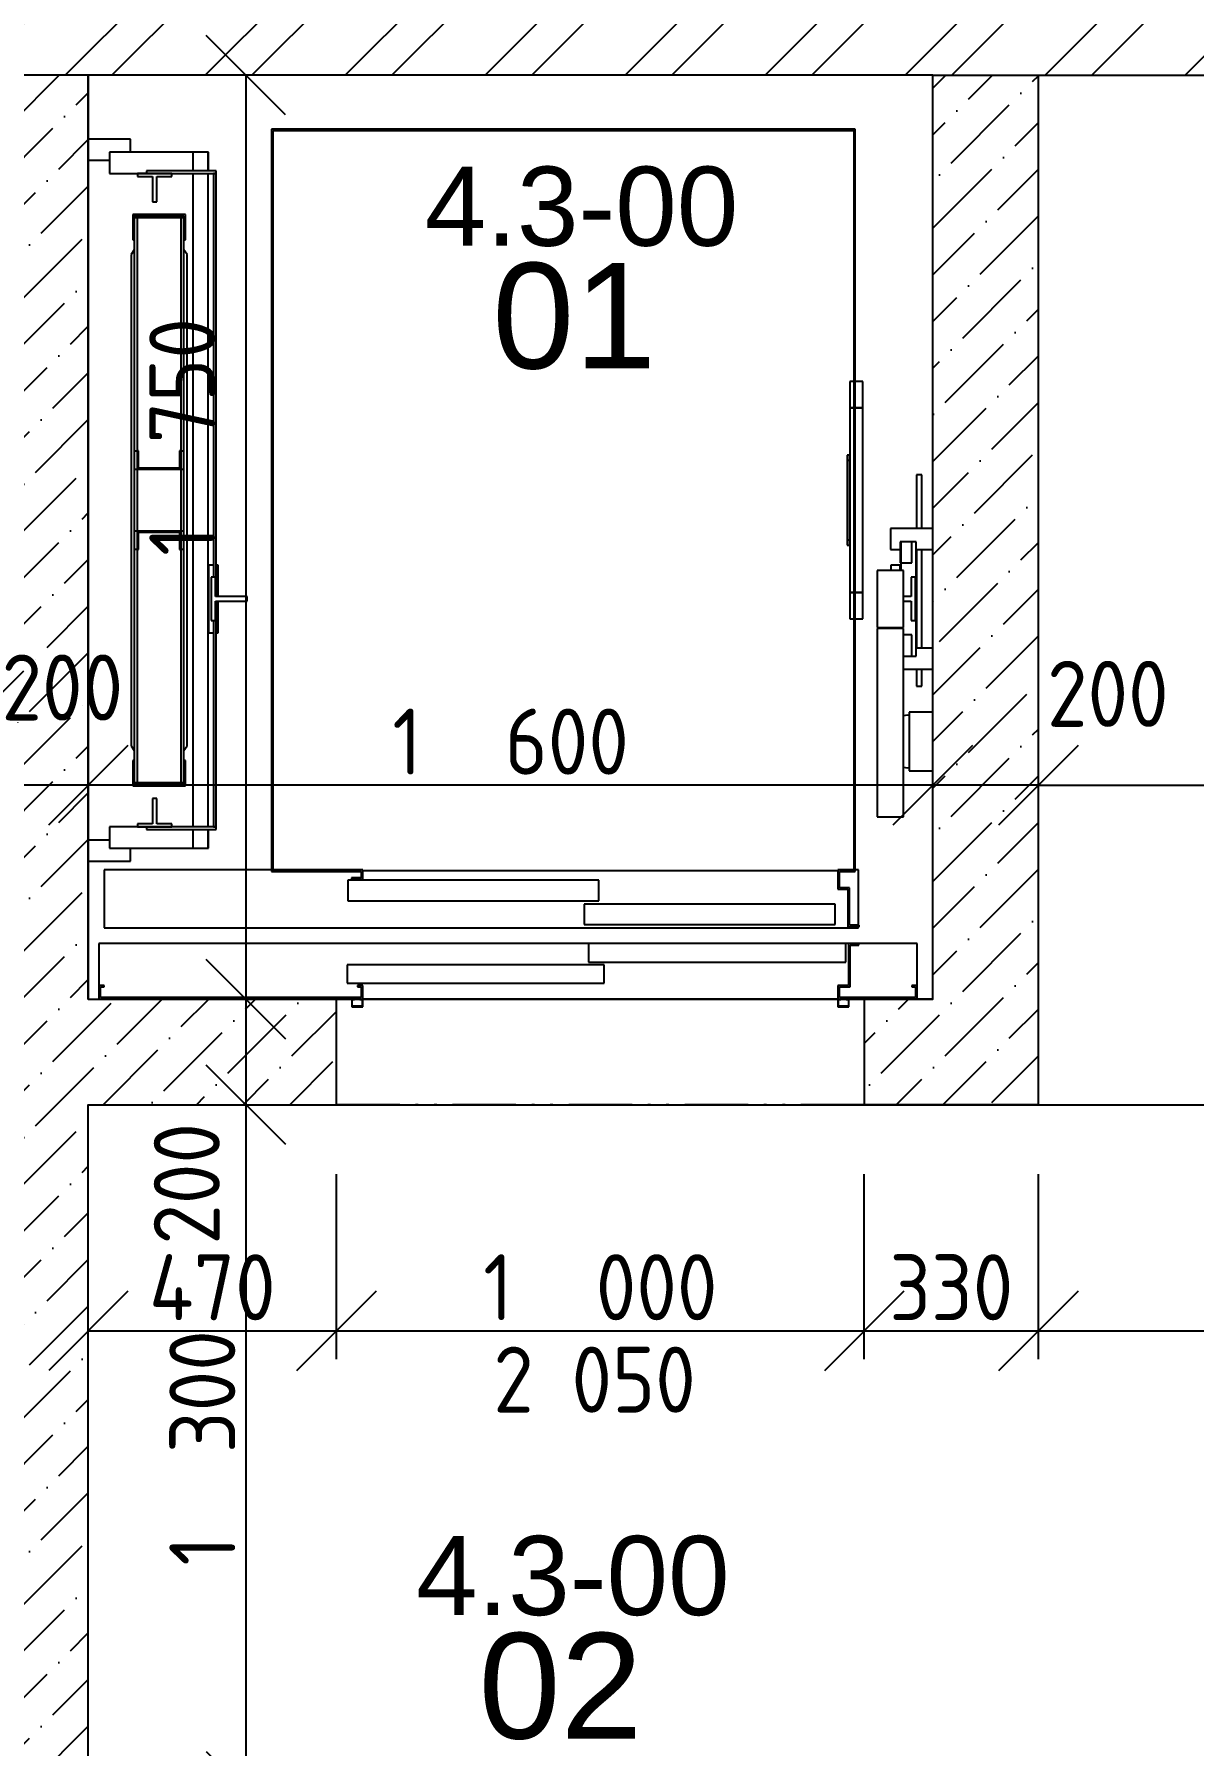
# Model space of a CAD drawing. Extents: x 4511820 to 5180432, y -1526536 to -944957.
# Drawn here: x 5105290 to 5107487, y -1026712 to -1023471 of the extents above; entities that cross this region are included whole.
import ezdxf

# ---------------------------------------------------------------- set-up
doc = ezdxf.new("R2010")
doc.units = 0
doc.header["$MEASUREMENT"] = 0
doc.linetypes.add('ACAD_ISO12W100', pattern=[22, 12, -3, 0.5, -3, 0.5, -3])
doc.layers.get('0').update_dxf_attribs({"linetype": 'CONTINUOUS'})
doc.layers.get('Defpoints').update_dxf_attribs({"color": 61, "linetype": 'CONTINUOUS'})
for name, color, linetype in [('KÓTY', 4, 'CONTINUOUS'), ('MÚRY', 1, 'CONTINUOUS'), ('Plochy', 41, 'CONTINUOUS'), ('POPIS', 7, 'CONTINUOUS'), ('POZEMOK', 7, 'CONTINUOUS'), ('TENKÁ', 7, 'CONTINUOUS'), ('ŠRAFY', 82, 'CONTINUOUS')]:
    doc.layers.add(name, color=color, linetype=linetype)
doc.styles.add('ARIAL', font='arial.ttf')
doc.styles.add('STYLE1', font='isocp.shx')
doc.dimstyles.new('STANDARD-50', dxfattribs={"dimtxt": 125, "dimasz": 150, "dimexe": 10, "dimexo": 200, "dimgap": 20, "dimtad": 1, "dimdsep": 46, "dimlunit": 6, "dimtxsty": 'STYLE1', "dimblk1": 'OBLIQUE', "dimblk2": 'OBLIQUE', "dimsah": 1, "dimcen": 2.5, "dimse1": 1, "dimse2": 1, "dimadec": 0, "dimazin": 0, "dimtfac": 1, "dimtmove": 1, "dimatfit": 3, "dimldrblk": 'OBLIQUE', "dimfxl": 1, "dimtolj": 1, "dimtzin": 0, "dimarcsym": 0})
pattern_1 = [(45, (604181.81, 434261.69), (33.1456304, 121.533978), [156.25, -31.25, 0, -31.25])]

# ---------------------------------------------------------------- blocks, each defined once
blk = doc.blocks.new('_OBLIQUE')
at = {"color": 0, "linetype": 'ByBlock'}
blk.add_line((-0.5, -0.5), (0.5, 0.5), dxfattribs=at)
blk = doc.blocks.new('*D19681')
at = {"layer": 'Defpoints', "color": 0}
for p in [(5106992.5, -1024893), (5106992.5, -1025063.7), (5107192.5, -1025263.7)]:
    blk.add_point(p, dxfattribs=at)
at = {"layer": 'KÓTY', "color": 0, "lineweight": -2}
blk.add_line((5107192.5, -1024893), (5106992.5, -1024893), dxfattribs=at)
at = {"layer": 'KÓTY', "color": 0, "linetype": 'ByBlock', "lineweight": -2, "xscale": 150, "yscale": 150, "zscale": 150, "rotation": 180}
blk.add_blockref('_OBLIQUE', (5106992.5, -1024893), dxfattribs=at)
at = {"layer": 'KÓTY', "color": 0, "linetype": 'ByBlock', "lineweight": -2, "xscale": 150, "yscale": 150, "zscale": 150}
blk.add_blockref('_OBLIQUE', (5107192.5, -1024893), dxfattribs=at)
at = {"layer": 'KÓTY', "color": 0, "insert": (5107324, -1024720), "char_height": 125, "attachment_point": 5, "style": 'STYLE1'}
blk.add_mtext('\\A1;200', dxfattribs=at)
blk = doc.blocks.new('*D19682')
at = {"layer": 'Defpoints', "color": 0}
for p in [(5105392.5, -1024893), (5105392.5, -1025063.7), (5106992.5, -1025063.7)]:
    blk.add_point(p, dxfattribs=at)
at = {"layer": 'KÓTY', "color": 0, "lineweight": -2}
blk.add_line((5106992.5, -1024893), (5105392.5, -1024893), dxfattribs=at)
at = {"layer": 'KÓTY', "color": 0, "linetype": 'ByBlock', "lineweight": -2, "xscale": 150, "yscale": 150, "zscale": 150, "rotation": 180}
blk.add_blockref('_OBLIQUE', (5105392.5, -1024893), dxfattribs=at)
at = {"layer": 'KÓTY', "color": 0, "linetype": 'ByBlock', "lineweight": -2, "xscale": 150, "yscale": 150, "zscale": 150}
blk.add_blockref('_OBLIQUE', (5106992.5, -1024893), dxfattribs=at)
at = {"layer": 'KÓTY', "color": 0, "insert": (5106192.5, -1024810.4), "char_height": 125, "attachment_point": 5, "style": 'STYLE1'}
blk.add_mtext('\\A1;1ﾠ600', dxfattribs=at)
blk = doc.blocks.new('*D19683')
at = {"layer": 'Defpoints', "color": 0}
for p in [(5105192.5, -1024893), (5105192.5, -1024973.7), (5105392.5, -1025063.7)]:
    blk.add_point(p, dxfattribs=at)
at = {"layer": 'KÓTY', "color": 0, "lineweight": -2}
blk.add_line((5105392.5, -1024893), (5105192.5, -1024893), dxfattribs=at)
at = {"layer": 'KÓTY', "color": 0, "linetype": 'ByBlock', "lineweight": -2, "xscale": 150, "yscale": 150, "zscale": 150, "rotation": 180}
blk.add_blockref('_OBLIQUE', (5105192.5, -1024893), dxfattribs=at)
at = {"layer": 'KÓTY', "color": 0, "linetype": 'ByBlock', "lineweight": -2, "xscale": 150, "yscale": 150, "zscale": 150}
blk.add_blockref('_OBLIQUE', (5105392.5, -1024893), dxfattribs=at)
at = {"layer": 'KÓTY', "color": 0, "insert": (5105343.3, -1024708), "char_height": 125, "attachment_point": 5, "style": 'STYLE1'}
blk.add_mtext('\\A1;200', dxfattribs=at)
blk = doc.blocks.new('*D19684')
at = {"layer": 'Defpoints', "color": 0}
for p in [(5105392.5, -1025498.2), (5105862.5, -1025498.2), (5105862.5, -1025926.5)]:
    blk.add_point(p, dxfattribs=at)
at = {"layer": 'KÓTY', "color": 0, "lineweight": -2}
blk.add_line((5105392.5, -1025926.5), (5105862.5, -1025926.5), dxfattribs=at)
at = {"layer": 'KÓTY', "color": 0, "linetype": 'ByBlock', "lineweight": -2, "xscale": 150, "yscale": 150, "zscale": 150, "rotation": 180}
blk.add_blockref('_OBLIQUE', (5105392.5, -1025926.5), dxfattribs=at)
at = {"layer": 'KÓTY', "color": 0, "linetype": 'ByBlock', "lineweight": -2, "xscale": 150, "yscale": 150, "zscale": 150}
blk.add_blockref('_OBLIQUE', (5105862.5, -1025926.5), dxfattribs=at)
at = {"layer": 'KÓTY', "color": 0, "insert": (5105627.5, -1025844), "char_height": 125, "attachment_point": 5, "style": 'STYLE1'}
blk.add_mtext('\\A1;470', dxfattribs=at)
blk = doc.blocks.new('*D19685')
at = {"layer": 'Defpoints', "color": 0}
for p in [(5105862.5, -1025498.2), (5106862.5, -1025498.2), (5106862.5, -1025926.5)]:
    blk.add_point(p, dxfattribs=at)
at = {"layer": 'KÓTY', "color": 0, "lineweight": -2}
blk.add_line((5105862.5, -1025926.5), (5106862.5, -1025926.5), dxfattribs=at)
at = {"layer": 'KÓTY', "color": 0, "linetype": 'ByBlock', "lineweight": -2, "xscale": 150, "yscale": 150, "zscale": 150, "rotation": 180}
blk.add_blockref('_OBLIQUE', (5105862.5, -1025926.5), dxfattribs=at)
at = {"layer": 'KÓTY', "color": 0, "linetype": 'ByBlock', "lineweight": -2, "xscale": 150, "yscale": 150, "zscale": 150}
blk.add_blockref('_OBLIQUE', (5106862.5, -1025926.5), dxfattribs=at)
at = {"layer": 'KÓTY', "color": 0, "insert": (5106362.5, -1025843.9), "char_height": 125, "attachment_point": 5, "style": 'STYLE1'}
blk.add_mtext('\\A1;1ﾠ000', dxfattribs=at)
blk = doc.blocks.new('*D19686')
at = {"layer": 'Defpoints', "color": 0}
for p in [(5106862.5, -1025498.2), (5107192.5, -1025498.2), (5107192.5, -1025926.5)]:
    blk.add_point(p, dxfattribs=at)
at = {"layer": 'KÓTY', "color": 0, "lineweight": -2}
blk.add_line((5106862.5, -1025926.5), (5107192.5, -1025926.5), dxfattribs=at)
at = {"layer": 'KÓTY', "color": 0, "linetype": 'ByBlock', "lineweight": -2, "xscale": 150, "yscale": 150, "zscale": 150, "rotation": 180}
blk.add_blockref('_OBLIQUE', (5106862.5, -1025926.5), dxfattribs=at)
at = {"layer": 'KÓTY', "color": 0, "linetype": 'ByBlock', "lineweight": -2, "xscale": 150, "yscale": 150, "zscale": 150}
blk.add_blockref('_OBLIQUE', (5107192.5, -1025926.5), dxfattribs=at)
at = {"layer": 'KÓTY', "color": 0, "insert": (5107027.5, -1025844), "char_height": 125, "attachment_point": 5, "style": 'STYLE1'}
blk.add_mtext('\\A1;330', dxfattribs=at)
blk = doc.blocks.new('*D19687')
at = {"layer": 'Defpoints', "color": 0}
for p in [(5105464, -1023548.2), (5105464, -1025298.2), (5105691, -1025298.2)]:
    blk.add_point(p, dxfattribs=at)
at = {"layer": 'KÓTY', "color": 0, "lineweight": -2}
blk.add_line((5105691, -1023548.2), (5105691, -1025298.2), dxfattribs=at)
at = {"layer": 'KÓTY', "color": 0, "linetype": 'ByBlock', "lineweight": -2, "xscale": 150, "yscale": 150, "zscale": 150}
for p, rotation in [((5105691, -1023548.2), 90), ((5105691, -1025298.2), 270)]:
    blk.add_blockref('_OBLIQUE', p, dxfattribs=dict(at, rotation=rotation))
at = {"layer": 'KÓTY', "color": 0, "insert": (5105570.5, -1024233.5), "char_height": 125, "attachment_point": 5, "rotation": 90, "style": 'STYLE1'}
blk.add_mtext('\\A1;1ﾠ750', dxfattribs=at)
blk = doc.blocks.new('*D19688')
at = {"layer": 'Defpoints', "color": 0}
for p in [(5105464, -1025298.2), (5105464, -1025498.2), (5105691, -1025498.2)]:
    blk.add_point(p, dxfattribs=at)
at = {"layer": 'KÓTY', "color": 0, "lineweight": -2}
blk.add_line((5105691, -1025298.2), (5105691, -1025498.2), dxfattribs=at)
at = {"layer": 'KÓTY', "color": 0, "linetype": 'ByBlock', "lineweight": -2, "xscale": 150, "yscale": 150, "zscale": 150}
for p, rotation in [((5105691, -1025298.2), 90), ((5105691, -1025498.2), 270)]:
    blk.add_blockref('_OBLIQUE', p, dxfattribs=dict(at, rotation=rotation))
at = {"layer": 'KÓTY', "color": 0, "insert": (5105579, -1025648), "char_height": 125, "attachment_point": 5, "rotation": 90, "style": 'STYLE1'}
blk.add_mtext('\\A1;200', dxfattribs=at)
blk = doc.blocks.new('*D19689')
at = {"layer": 'Defpoints', "color": 0}
for p in [(5105312.5, -1025498.2), (5105312.5, -1026798.2), (5105691, -1026798.2)]:
    blk.add_point(p, dxfattribs=at)
at = {"layer": 'KÓTY', "color": 0, "lineweight": -2}
blk.add_line((5105691, -1025498.2), (5105691, -1026798.2), dxfattribs=at)
at = {"layer": 'KÓTY', "color": 0, "linetype": 'ByBlock', "lineweight": -2, "xscale": 150, "yscale": 150, "zscale": 150}
for p, rotation in [((5105691, -1025498.2), 90), ((5105691, -1026798.2), 270)]:
    blk.add_blockref('_OBLIQUE', p, dxfattribs=dict(at, rotation=rotation))
at = {"layer": 'KÓTY', "color": 0, "insert": (5105608.5, -1026148.2), "char_height": 125, "attachment_point": 5, "rotation": 90, "style": 'STYLE1'}
blk.add_mtext('\\A1;1ﾠ300', dxfattribs=at)
blk = doc.blocks.new('*D19693')
at = {"layer": 'Defpoints', "color": 0}
for p in [(5109232.5, -1024893), (5107192.5, -1025498.2), (5109232.5, -1025498.2)]:
    blk.add_point(p, dxfattribs=at)
at = {"layer": 'KÓTY', "color": 0, "lineweight": -2}
blk.add_line((5107192.5, -1024893), (5109232.5, -1024893), dxfattribs=at)
at = {"layer": 'KÓTY', "color": 0, "linetype": 'ByBlock', "lineweight": -2, "xscale": 150, "yscale": 150, "zscale": 150, "rotation": 180}
blk.add_blockref('_OBLIQUE', (5107192.5, -1024893), dxfattribs=at)
at = {"layer": 'KÓTY', "color": 0, "linetype": 'ByBlock', "lineweight": -2, "xscale": 150, "yscale": 150, "zscale": 150}
blk.add_blockref('_OBLIQUE', (5109232.5, -1024893), dxfattribs=at)
at = {"layer": 'KÓTY', "color": 0, "insert": (5108023.5, -1024805), "char_height": 125, "attachment_point": 5, "style": 'STYLE1'}
blk.add_mtext('\\A1;2ﾠ040', dxfattribs=at)
blk = doc.blocks.new('*D19809')
at = {"layer": 'Defpoints', "color": 0}
for p in [(5107192.5, -1025498.2), (5109232.5, -1025498.2), (5109232.5, -1025926.5)]:
    blk.add_point(p, dxfattribs=at)
at = {"layer": 'KÓTY', "color": 0, "lineweight": -2}
blk.add_line((5107192.5, -1025926.5), (5109232.5, -1025926.5), dxfattribs=at)
at = {"layer": 'KÓTY', "color": 0, "linetype": 'ByBlock', "lineweight": -2, "xscale": 150, "yscale": 150, "zscale": 150, "rotation": 180}
blk.add_blockref('_OBLIQUE', (5107192.5, -1025926.5), dxfattribs=at)
at = {"layer": 'KÓTY', "color": 0, "linetype": 'ByBlock', "lineweight": -2, "xscale": 150, "yscale": 150, "zscale": 150}
blk.add_blockref('_OBLIQUE', (5109232.5, -1025926.5), dxfattribs=at)
at = {"layer": 'KÓTY', "color": 0, "insert": (5107941, -1025845.5), "char_height": 125, "attachment_point": 5, "style": 'STYLE1'}
blk.add_mtext('\\A1;2ﾠ040', dxfattribs=at)

msp = doc.modelspace()

# ---------------------------------------------------------------- hatches: boundary and pattern name
at = {"layer": 'ŠRAFY'}
h = msp.add_hatch(dxfattribs=at)
h.set_pattern_fill('ANSI32', color=256, scale=500)
h.set_pattern_definition([(45, (584112, 91563.12), (-132.5825215, 132.5825215), []), (45, (584200.39, 91563.12), (-132.5825215, 132.5825215), [])])
h.paths.add_polyline_path([(5097387.5, -1023548.172), (5097547.5, -1023548.172), (5102592.5, -1023548.172), (5102892.5, -1023548.172), (5105192.5, -1023548.172), (5105392.5, -1023548.172), (5106992.5, -1023548.172), (5107192.5, -1023548.172), (5109232.5, -1023548.172), (5109232.5, -1024168.172), (5109612.5, -1024168.172), (5109612.5, -1023168.172), (5097387.5, -1023168.172)])
h = msp.add_hatch(dxfattribs=at)
h.set_pattern_fill('ANSI36', color=256, scale=500)
h.set_pattern_definition(pattern_1)
h.paths.add_polyline_path([(5105862.5, -1025498.172), (5105862.5, -1025298.172), (5105392.5, -1025298.172), (5105392.5, -1023548.172), (5105192.5, -1023548.172), (5105192.5, -1026798.172), (5105392.5, -1026798.172), (5105392.5, -1025498.172)])
h = msp.add_hatch(dxfattribs=at)
h.set_pattern_fill('ANSI36', color=256, scale=500)
h.set_pattern_definition(pattern_1)
h.paths.add_polyline_path([(5106862.5, -1025498.172), (5107192.5, -1025498.172), (5107192.5, -1023548.172), (5106992.5, -1023548.172), (5106992.5, -1025298.172), (5106862.5, -1025298.172)])

# ---------------------------------------------------------------- linework, layer by layer
at = {"layer": 'KÓTY'}
for p, q in [((5105862.5, -1025979.883), (5105862.5, -1025629.883)), ((5106862.5, -1025979.883), (5106862.5, -1025629.883)), ((5107192.5, -1025979.883), (5107192.5, -1025629.883))]:
    msp.add_line(p, q, dxfattribs=at)
at = {"layer": 'MÚRY'}
for p, q in [((5105392.5, -1025298.172), (5105392.5, -1023548.172)), ((5106992.5, -1023548.172), (5105392.5, -1023548.172)), ((5105392.5, -1025298.172), (5105392.5, -1023548.172)), ((5106992.5, -1023548.172), (5105392.5, -1023548.172)), ((5106992.5, -1025298.172), (5106992.5, -1023548.172)), ((5106992.5, -1024406.922), (5106992.5, -1023548.172)), ((5107192.5, -1023548.172), (5109232.5, -1023548.172)), ((5107192.5, -1025498.172), (5107192.5, -1023548.172)), ((5105392.5, -1025298.172), (5105862.5, -1025298.172)), ((5105862.5, -1025498.172), (5105862.5, -1025298.172)), ((5106992.5, -1025298.172), (5106862.5, -1025298.172)), ((5106862.5, -1025298.172), (5106862.5, -1025498.172)), ((5105392.5, -1026798.172), (5105392.5, -1025498.172)), ((5105392.5, -1025498.172), (5105862.5, -1025498.172)), ((5107192.5, -1025498.172), (5106862.5, -1025498.172))]:
    msp.add_line(p, q, dxfattribs=at)
at = {"layer": 'Plochy'}
for points in [[(5102892.5, -1028158.172), (5102892.5, -1026608.172), (5105192.5, -1026608.172), (5105192.5, -1026798.172), (5105392.5, -1026798.172), (5105392.5, -1025498.172), (5107192.5, -1025498.172), (5107192.5, -1023548.172), (5109232.5, -1023548.172), (5109232.5, -1034168.172), (5107632.5, -1034168.172), (5107632.5, -1028158.172), (5107192.5, -1028158.172), (5107192.5, -1028043.172), (5106192.5, -1028043.172), (5106192.5, -1028158.172)], [(5106992.5, -1023548.172), (5105392.5, -1023548.172), (5105392.5, -1025298.172), (5106992.5, -1025298.172)]]:
    msp.add_lwpolyline(points, close=True, dxfattribs=at)
at = {"layer": 'POZEMOK'}
for p, q in [((5105472.5, -1023669.172), (5105392.5, -1023669.172)), ((5105432.5, -1023694.172), (5105432.5, -1023734.172)), ((5105620.25, -1023694.172), (5105432.5, -1023694.172)), ((5105472.5, -1023694.172), (5105472.5, -1023669.172)), ((5105619.25, -1023694.172), (5105590.25, -1023694.172)), ((5105590.25, -1023694.172), (5105590.25, -1023729.172)), ((5105619.25, -1023729.172), (5105619.25, -1023694.172)), ((5105620.25, -1023729.172), (5105620.25, -1023694.172)), ((5105392.5, -1023709.172), (5105432.5, -1023709.172)), ((5105502.5, -1023729.172), (5105502.5, -1023734.172)), ((5105634.5, -1023729.172), (5105502.5, -1023729.172)), ((5105634.5, -1023734.172), (5105634.5, -1023729.172)), ((5105432.5, -1023734.172), (5105502.5, -1023734.172)), ((5105485.75, -1023734.172), (5105485.75, -1023739.972)), ((5105550.75, -1023734.172), (5105485.75, -1023734.172)), ((5105485.75, -1023739.972), (5105514.25, -1023739.972)), ((5105502.5, -1023734.172), (5105634.5, -1023734.172)), ((5105514.25, -1023739.972), (5105514.25, -1023788.172)), ((5105522.25, -1023788.172), (5105522.25, -1023739.972)), ((5105522.25, -1023739.972), (5105550.75, -1023739.972)), ((5105550.75, -1023739.972), (5105550.75, -1023734.172)), ((5105590.25, -1023734.172), (5105590.25, -1024972.172)), ((5105619.25, -1024972.172), (5105619.25, -1023734.172)), ((5105634.5, -1023734.172), (5105629.5, -1023734.172)), ((5105629.5, -1023734.172), (5105629.5, -1024499.172)), ((5105634.5, -1024535.672), (5105634.5, -1023734.172)), ((5105514.25, -1023788.172), (5105522.25, -1023788.172)), ((5105576.5, -1023812.172), (5105476.5, -1023812.172)), ((5105476.5, -1023812.172), (5105476.5, -1023860.172)), ((5105479.5, -1023815.172), (5105479.5, -1023818.172)), ((5105479.5, -1023815.172), (5105479.5, -1023818.172)), ((5105479.5, -1023815.172), (5105573.5, -1023815.172)), ((5105479.5, -1023860.172), (5105479.5, -1023815.172)), ((5105485.5, -1023818.172), (5105479.5, -1023818.172)), ((5105479.5, -1023818.172), (5105479.5, -1024260.672)), ((5105485.5, -1023818.172), (5105485.5, -1023815.172)), ((5105485.5, -1023818.172), (5105485.5, -1023815.172)), ((5105567.5, -1023818.172), (5105485.5, -1023818.172)), ((5105485.5, -1024260.672), (5105485.5, -1023818.172)), ((5105488, -1023818.172), (5105488, -1023815.172)), ((5105488, -1023815.172), (5105488, -1023818.172)), ((5105565, -1023818.172), (5105565, -1023815.172)), ((5105565, -1023815.172), (5105565, -1023818.172)), ((5105573.5, -1023818.172), (5105567.5, -1023818.172)), ((5105567.5, -1023818.172), (5105567.5, -1024260.672)), ((5105568, -1023818.172), (5105568, -1023815.172)), ((5105573.5, -1023815.172), (5105573.5, -1023860.172)), ((5105573.5, -1024260.672), (5105573.5, -1023818.172)), ((5105576.5, -1023860.172), (5105576.5, -1023812.172)), ((5105476.5, -1023860.172), (5105479.5, -1023860.172)), ((5105573.5, -1023860.172), (5105576.5, -1023860.172)), ((5105479.5, -1023879.172), (5105473.5, -1023888.172)), ((5105473.5, -1023888.172), (5105473.5, -1024818.172)), ((5105579.5, -1023888.172), (5105573.5, -1023879.172)), ((5105579.5, -1024818.172), (5105579.5, -1023888.172)), ((5106835, -1024128.172), (5106835, -1024178.172)), ((5106842.5, -1024128.172), (5106835, -1024128.172)), ((5106860, -1024128.172), (5106845.5, -1024128.172)), ((5106860, -1024178.172), (5106860, -1024128.172)), ((5106835, -1024178.172), (5106835, -1024528.172)), ((5106842.5, -1024178.172), (5106835, -1024178.172)), ((5106835, -1024178.172), (5106842.5, -1024178.172)), ((5106860, -1024178.172), (5106845.5, -1024178.172)), ((5106845.5, -1024178.172), (5106860, -1024178.172)), ((5106860, -1024528.172), (5106860, -1024178.172)), ((5105485.5, -1024260.672), (5105479.5, -1024260.672)), ((5105479.5, -1024260.672), (5105479.5, -1024294.672)), ((5105485.5, -1024259.672), (5105485.5, -1024294.672)), ((5105487.5, -1024259.672), (5105485.5, -1024259.672)), ((5105485.5, -1024294.672), (5105485.5, -1024260.672)), ((5105487.5, -1024292.672), (5105487.5, -1024259.672)), ((5105565.5, -1024259.672), (5105565.5, -1024292.672)), ((5105567.5, -1024259.672), (5105565.5, -1024259.672)), ((5105567.5, -1024294.672), (5105567.5, -1024259.672)), ((5105573.5, -1024260.672), (5105567.5, -1024260.672)), ((5105567.5, -1024260.672), (5105567.5, -1024294.672)), ((5105573.5, -1024294.672), (5105573.5, -1024260.672)), ((5106830, -1024268.172), (5106830, -1024278.172)), ((5106835, -1024268.172), (5106830, -1024268.172)), ((5106830, -1024278.172), (5106830, -1024428.172)), ((5106835, -1024278.172), (5106830, -1024278.172)), ((5106835, -1024278.172), (5106835, -1024268.172)), ((5106835, -1024428.172), (5106835, -1024278.172)), ((5105479.5, -1024294.672), (5105485.5, -1024294.672)), ((5105479.5, -1024294.672), (5105479.5, -1024411.672)), ((5105485.5, -1024294.672), (5105567.5, -1024294.672)), ((5105485.5, -1024411.672), (5105485.5, -1024294.672)), ((5105565.5, -1024292.672), (5105487.5, -1024292.672)), ((5105567.5, -1024294.672), (5105567.5, -1024411.672)), ((5105567.5, -1024294.672), (5105573.5, -1024294.672)), ((5105573.5, -1024411.672), (5105573.5, -1024294.672)), ((5106971.625, -1024305.172), (5106961.625, -1024305.172)), ((5106961.625, -1024305.172), (5106961.625, -1024406.922)), ((5106971.625, -1024406.922), (5106971.625, -1024305.172)), ((5105485.5, -1024411.672), (5105479.5, -1024411.672)), ((5105479.5, -1024411.672), (5105479.5, -1024445.672)), ((5105485.5, -1024445.672), (5105485.5, -1024411.672)), ((5105485.5, -1024411.672), (5105485.5, -1024446.672)), ((5105567.5, -1024411.672), (5105485.5, -1024411.672)), ((5105573.5, -1024411.672), (5105567.5, -1024411.672)), ((5105567.5, -1024411.672), (5105567.5, -1024445.672)), ((5105567.5, -1024446.672), (5105567.5, -1024411.672)), ((5105573.5, -1024445.672), (5105573.5, -1024411.672)), ((5106992.5, -1024406.922), (5106912.5, -1024406.922)), ((5106912.5, -1024406.922), (5106912.5, -1024446.922)), ((5105487.5, -1024446.672), (5105487.5, -1024413.672)), ((5105487.5, -1024413.672), (5105565.5, -1024413.672)), ((5105565.5, -1024413.672), (5105565.5, -1024446.672)), ((5106830, -1024428.172), (5106830, -1024438.172)), ((5106830, -1024428.172), (5106835, -1024428.172)), ((5106830, -1024438.172), (5106835, -1024438.172)), ((5106835, -1024438.172), (5106835, -1024428.172)), ((5106952.5, -1024431.922), (5106930.75, -1024431.922)), ((5106930.75, -1024431.922), (5106930.75, -1024471.922)), ((5106960.75, -1024431.922), (5106931.75, -1024431.922)), ((5106931.75, -1024431.922), (5106931.75, -1024486.172)), ((5106952.5, -1024471.922), (5106952.5, -1024431.922)), ((5106960.75, -1024648.422), (5106960.75, -1024431.922)), ((5105479.5, -1024445.672), (5105485.5, -1024445.672)), ((5105479.5, -1024445.672), (5105479.5, -1024888.172)), ((5105485.5, -1024888.172), (5105485.5, -1024445.672)), ((5105485.5, -1024446.672), (5105487.5, -1024446.672)), ((5105565.5, -1024446.672), (5105567.5, -1024446.672)), ((5105567.5, -1024445.672), (5105573.5, -1024445.672)), ((5105567.5, -1024445.672), (5105567.5, -1024888.172)), ((5105573.5, -1024888.172), (5105573.5, -1024445.672)), ((5105629.5, -1024476.172), (5105620.25, -1024476.172)), ((5105620.25, -1024476.172), (5105620.25, -1024604.172)), ((5105638.25, -1024476.172), (5105634.5, -1024476.172)), ((5105638.25, -1024535.672), (5105638.25, -1024476.172)), ((5106912.5, -1024446.922), (5106930.75, -1024446.922)), ((5106930.75, -1024476.172), (5106912.75, -1024476.172)), ((5106912.75, -1024476.172), (5106912.75, -1024486.172)), ((5106930.75, -1024471.922), (5106952.5, -1024471.922)), ((5106930.75, -1024486.172), (5106930.75, -1024476.172)), ((5106960.75, -1024446.922), (5106992.5, -1024446.922)), ((5106961.625, -1024446.922), (5106961.625, -1024633.422)), ((5106971.625, -1024633.422), (5106971.625, -1024446.922)), ((5105633.5, -1024499.172), (5105625.25, -1024499.172)), ((5105625.25, -1024499.172), (5105625.25, -1024581.172)), ((5105633.5, -1024535.672), (5105633.5, -1024499.172)), ((5106937, -1024486.172), (5106887, -1024486.172)), ((5106887, -1024486.172), (5106887, -1024594.172)), ((5106937, -1024594.172), (5106937, -1024486.172)), ((5106959.75, -1024499.172), (5106951.5, -1024499.172)), ((5106951.5, -1024499.172), (5106951.5, -1024535.672)), ((5106959.75, -1024581.172), (5106959.75, -1024499.172)), ((5105693.5, -1024535.672), (5105633.5, -1024535.672)), ((5105693.5, -1024544.672), (5105693.5, -1024535.672)), ((5106835, -1024528.172), (5106835, -1024578.172)), ((5106842.5, -1024528.172), (5106835, -1024528.172)), ((5106835, -1024528.172), (5106842.5, -1024528.172)), ((5106860, -1024528.172), (5106845.5, -1024528.172)), ((5106845.5, -1024528.172), (5106860, -1024528.172)), ((5106860, -1024578.172), (5106860, -1024528.172)), ((5106951.5, -1024535.672), (5106937, -1024535.672)), ((5105633.5, -1024544.672), (5105693.5, -1024544.672)), ((5105633.5, -1024581.172), (5105633.5, -1024544.672)), ((5105634.5, -1024972.172), (5105634.5, -1024544.672)), ((5105638.25, -1024604.172), (5105638.25, -1024544.672)), ((5106937, -1024544.672), (5106951.5, -1024544.672)), ((5106951.5, -1024544.672), (5106951.5, -1024581.172)), ((5106961.625, -1024568.172), (5106960.75, -1024568.172)), ((5106961.625, -1024588.172), (5106961.625, -1024568.172)), ((5105620.25, -1024604.172), (5105629.5, -1024604.172)), ((5105625.25, -1024581.172), (5105633.5, -1024581.172)), ((5105629.5, -1024581.172), (5105629.5, -1024972.172)), ((5105634.5, -1024604.172), (5105638.25, -1024604.172)), ((5106835, -1024578.172), (5106842.5, -1024578.172)), ((5106845.5, -1024578.172), (5106860, -1024578.172)), ((5106887, -1024594.172), (5106937, -1024594.172)), ((5106937, -1024596.172), (5106887, -1024596.172)), ((5106887, -1024596.172), (5106887, -1024953.172)), ((5106890.625, -1024594.172), (5106890.625, -1024596.172)), ((5106895.625, -1024596.172), (5106895.625, -1024594.172)), ((5106906.625, -1024594.172), (5106906.625, -1024596.172)), ((5106911.625, -1024594.172), (5106911.625, -1024596.172)), ((5106912.75, -1024594.172), (5106912.75, -1024596.172)), ((5106930.75, -1024596.172), (5106930.75, -1024594.172)), ((5106931.75, -1024594.172), (5106931.75, -1024596.172)), ((5106937, -1024953.172), (5106937, -1024596.172)), ((5106951.5, -1024581.172), (5106959.75, -1024581.172)), ((5106960.75, -1024588.172), (5106961.625, -1024588.172)), ((5106952.5, -1024608.422), (5106937, -1024608.422)), ((5106952.5, -1024648.422), (5106952.5, -1024608.422)), ((5106961.625, -1024628.172), (5106960.75, -1024628.172)), ((5106992.5, -1024633.422), (5106960.75, -1024633.422)), ((5106961.625, -1024633.422), (5106961.625, -1024628.172)), ((5106937, -1024648.422), (5106960.75, -1024648.422)), ((5106937, -1024648.422), (5106952.5, -1024648.422)), ((5106937, -1024673.422), (5106992.5, -1024673.422)), ((5106961.625, -1024673.422), (5106961.625, -1024705.172)), ((5106971.625, -1024705.172), (5106971.625, -1024673.422)), ((5106961.625, -1024705.172), (5106971.625, -1024705.172)), ((5106943.5, -1024760.172), (5106937, -1024761.465)), ((5106947.5, -1024760.968), (5106943.5, -1024760.172)), ((5106992.5, -1024754.672), (5106947.5, -1024754.672)), ((5106947.5, -1024754.672), (5106947.5, -1024865.672)), ((5105473.5, -1024818.172), (5105479.5, -1024827.172)), ((5105573.5, -1024827.172), (5105579.5, -1024818.172)), ((5105479.5, -1024846.172), (5105476.5, -1024846.172)), ((5105476.5, -1024846.172), (5105476.5, -1024894.172)), ((5105479.5, -1024891.172), (5105479.5, -1024846.172)), ((5105576.5, -1024846.172), (5105573.5, -1024846.172)), ((5105573.5, -1024846.172), (5105573.5, -1024891.172)), ((5105576.5, -1024894.172), (5105576.5, -1024846.172)), ((5106937, -1024858.879), (5106943.5, -1024860.172)), ((5106943.5, -1024860.172), (5106947.5, -1024859.376)), ((5106947.5, -1024865.672), (5106992.5, -1024865.672)), ((5105476.5, -1024894.172), (5105576.5, -1024894.172)), ((5105479.5, -1024888.172), (5105479.5, -1024891.172)), ((5105479.5, -1024888.172), (5105479.5, -1024891.172)), ((5105479.5, -1024888.172), (5105485.5, -1024888.172)), ((5105573.5, -1024891.172), (5105479.5, -1024891.172)), ((5105485.5, -1024891.172), (5105485.5, -1024888.172)), ((5105485.5, -1024891.172), (5105485.5, -1024888.172)), ((5105485.5, -1024888.172), (5105567.5, -1024888.172)), ((5105488, -1024891.172), (5105488, -1024888.172)), ((5105488, -1024888.172), (5105488, -1024891.172)), ((5105565, -1024891.172), (5105565, -1024888.172)), ((5105565, -1024888.172), (5105565, -1024891.172)), ((5105567.5, -1024888.172), (5105573.5, -1024888.172)), ((5105568, -1024891.172), (5105568, -1024888.172)), ((5105522.25, -1024918.172), (5105514.25, -1024918.172)), ((5105514.25, -1024918.172), (5105514.25, -1024966.372)), ((5105522.25, -1024966.372), (5105522.25, -1024918.172)), ((5106887, -1024953.172), (5106937, -1024953.172)), ((5105432.5, -1024972.172), (5105432.5, -1025012.172)), ((5105502.5, -1024972.172), (5105432.5, -1024972.172)), ((5105514.25, -1024966.372), (5105485.75, -1024966.372)), ((5105485.75, -1024966.372), (5105485.75, -1024972.172)), ((5105485.75, -1024972.172), (5105550.75, -1024972.172)), ((5105502.5, -1024972.172), (5105502.5, -1024977.172)), ((5105634.5, -1024972.172), (5105502.5, -1024972.172)), ((5105502.5, -1024977.172), (5105634.5, -1024977.172)), ((5105550.75, -1024966.372), (5105522.25, -1024966.372)), ((5105550.75, -1024972.172), (5105550.75, -1024966.372)), ((5105590.25, -1024977.172), (5105590.25, -1025012.172)), ((5105619.25, -1025012.172), (5105619.25, -1024977.172)), ((5105620.25, -1025012.172), (5105620.25, -1024977.172)), ((5105629.5, -1024972.172), (5105634.5, -1024972.172)), ((5105634.5, -1024977.172), (5105634.5, -1024972.172)), ((5105432.5, -1024997.172), (5105392.5, -1024997.172)), ((5105432.5, -1025012.172), (5105620.25, -1025012.172)), ((5105472.5, -1025037.172), (5105472.5, -1025012.172)), ((5105590.25, -1025012.172), (5105619.25, -1025012.172)), ((5105392.5, -1025037.172), (5105472.5, -1025037.172)), ((5105739.5, -1025053.172), (5105422.5, -1025053.172)), ((5105422.5, -1025053.172), (5105422.5, -1025163.172)), ((5105912.5, -1025054.672), (5106812.5, -1025054.672)), ((5106851.5, -1025053.172), (5106845.5, -1025053.172)), ((5106851.5, -1025158.172), (5106851.5, -1025053.172)), ((5105422.5, -1025163.172), (5106851.5, -1025163.172)), ((5106851.5, -1025163.172), (5106851.5, -1025161.172)), ((5106340.05, -1025193.172), (5105412.5, -1025193.172)), ((5105412.5, -1025193.172), (5105412.5, -1025272.172)), ((5106832.5, -1025193.172), (5106827.45, -1025193.172)), ((5106852.5, -1025193.172), (5106832.5, -1025193.172)), ((5106832.5, -1025193.172), (5106832.5, -1025272.172)), ((5106835.5, -1025196.172), (5106852.5, -1025196.172)), ((5106835.5, -1025275.172), (5106835.5, -1025196.172)), ((5106962.5, -1025193.172), (5106852.5, -1025193.172)), ((5106852.5, -1025196.172), (5106852.5, -1025193.172)), ((5106962.5, -1025272.172), (5106962.5, -1025193.172)), ((5105412.5, -1025272.172), (5105412.5, -1025298.172)), ((5105422.5, -1025272.172), (5105412.5, -1025272.172)), ((5105415.5, -1025295.172), (5105415.5, -1025275.172)), ((5105415.5, -1025275.172), (5105422.5, -1025275.172)), ((5105422.5, -1025275.172), (5105422.5, -1025272.172)), ((5105912.5, -1025272.172), (5105902.5, -1025272.172)), ((5105902.5, -1025272.172), (5105902.5, -1025275.172)), ((5105902.5, -1025275.172), (5105909.5, -1025275.172)), ((5105909.5, -1025275.172), (5105909.5, -1025295.172)), ((5105912.5, -1025298.172), (5105912.5, -1025272.172)), ((5106812.5, -1025272.172), (5106812.5, -1025298.172)), ((5106832.5, -1025272.172), (5106812.5, -1025272.172)), ((5106815.5, -1025295.172), (5106815.5, -1025275.172)), ((5106815.5, -1025275.172), (5106835.5, -1025275.172)), ((5106962.5, -1025272.172), (5106952.5, -1025272.172)), ((5106952.5, -1025272.172), (5106952.5, -1025275.172)), ((5106952.5, -1025275.172), (5106959.5, -1025275.172)), ((5106959.5, -1025275.172), (5106959.5, -1025295.172)), ((5106962.5, -1025298.172), (5106962.5, -1025272.172)), ((5105909.5, -1025295.172), (5105415.5, -1025295.172)), ((5105891.5, -1025298.172), (5105862.5, -1025298.172)), ((5105891.5, -1025298.172), (5105891.5, -1025312.672)), ((5105891.5, -1025312.672), (5105912.5, -1025312.672)), ((5105892.5, -1025311.672), (5105892.5, -1025298.672)), ((5105892.5, -1025298.672), (5105897, -1025298.672)), ((5105911.5, -1025311.672), (5105892.5, -1025311.672)), ((5105897, -1025298.672), (5105897, -1025298.172)), ((5105907, -1025298.172), (5105897, -1025298.172)), ((5105907, -1025298.172), (5105907, -1025298.672)), ((5105907, -1025298.672), (5105911.5, -1025298.672)), ((5105911.5, -1025298.672), (5105911.5, -1025311.672)), ((5105912.5, -1025312.672), (5105912.5, -1025298.172)), ((5105912.5, -1025298.172), (5106812.5, -1025298.172)), ((5106812.5, -1025298.172), (5105912.5, -1025298.172)), ((5106812.5, -1025298.172), (5106812.5, -1025312.672)), ((5106812.5, -1025312.672), (5106833.5, -1025312.672)), ((5106813.5, -1025311.672), (5106813.5, -1025298.672)), ((5106813.5, -1025298.672), (5106818, -1025298.672)), ((5106832.5, -1025311.672), (5106813.5, -1025311.672)), ((5106959.5, -1025295.172), (5106815.5, -1025295.172)), ((5106818, -1025298.672), (5106818, -1025298.172)), ((5106828, -1025298.172), (5106818, -1025298.172)), ((5106828, -1025298.172), (5106828, -1025298.672)), ((5106828, -1025298.672), (5106832.5, -1025298.672)), ((5106832.5, -1025298.672), (5106832.5, -1025311.672)), ((5106833.5, -1025312.672), (5106833.5, -1025298.172)), ((5106862.5, -1025298.172), (5106833.5, -1025298.172))]:
    msp.add_line(p, q, dxfattribs=at)
at = {"layer": 'TENKÁ'}
for p, q in [((5105392.5, -1023548.172), (5105192.5, -1023548.172)), ((5106992.5, -1023548.172), (5107192.5, -1023548.172)), ((5105739.5, -1023650.172), (5105739.5, -1025056.172)), ((5106845.5, -1023650.172), (5105739.5, -1023650.172)), ((5105742.5, -1025056.172), (5105742.5, -1023653.172)), ((5105742.5, -1023653.172), (5106842.5, -1023653.172)), ((5106842.5, -1023653.172), (5106842.5, -1025053.172)), ((5106845.5, -1025056.172), (5106845.5, -1023650.172)), ((5105739.5, -1025056.172), (5105742.5, -1025056.172)), ((5105912.5, -1025053.172), (5105742.5, -1025053.172)), ((5105742.5, -1025053.172), (5105742.5, -1025056.172)), ((5105742.5, -1025056.172), (5105909.5, -1025056.172)), ((5105909.5, -1025056.172), (5105909.5, -1025068.172)), ((5105912.5, -1025071.172), (5105912.5, -1025053.172)), ((5106812.5, -1025053.172), (5106812.5, -1025090.172)), ((5106842.5, -1025053.172), (5106812.5, -1025053.172)), ((5106815.5, -1025087.172), (5106815.5, -1025056.172)), ((5106815.5, -1025056.172), (5106845.5, -1025056.172)), ((5106359.95, -1025073.172), (5105884.05, -1025073.172)), ((5105884.05, -1025073.172), (5105884.05, -1025112.172)), ((5105909.5, -1025068.172), (5105891, -1025068.172)), ((5105891, -1025068.172), (5105891, -1025071.172)), ((5105891, -1025071.172), (5105912.5, -1025071.172)), ((5106359.95, -1025112.172), (5106359.95, -1025073.172)), ((5106812.5, -1025090.172), (5106831.5, -1025090.172)), ((5106834.5, -1025087.172), (5106815.5, -1025087.172)), ((5106831.5, -1025090.172), (5106831.5, -1025161.172)), ((5106834.5, -1025158.172), (5106834.5, -1025087.172)), ((5105884.05, -1025112.172), (5106359.95, -1025112.172)), ((5106807.45, -1025118.172), (5106331.55, -1025118.172)), ((5106331.55, -1025118.172), (5106331.55, -1025157.172)), ((5106807.45, -1025157.172), (5106807.45, -1025118.172)), ((5106331.55, -1025157.172), (5106807.45, -1025157.172)), ((5106831.5, -1025161.172), (5106853, -1025161.172)), ((5106853, -1025158.172), (5106834.5, -1025158.172)), ((5106853, -1025161.172), (5106853, -1025158.172)), ((5106827.45, -1025193.172), (5106340.05, -1025193.172)), ((5106340.05, -1025193.172), (5106340.05, -1025228.172)), ((5106827.45, -1025228.172), (5106827.45, -1025193.172)), ((5106369.95, -1025233.172), (5105882.55, -1025233.172)), ((5105882.55, -1025233.172), (5105882.55, -1025268.172)), ((5106340.05, -1025228.172), (5106827.45, -1025228.172)), ((5106369.95, -1025268.172), (5106369.95, -1025233.172)), ((5105882.55, -1025268.172), (5106369.95, -1025268.172)), ((5107192.5, -1025498.172), (5109232.5, -1025498.172))]:
    msp.add_line(p, q, dxfattribs=at)
at = {"layer": 'TENKÁ', "linetype": 'ACAD_ISO12W100', "ltscale": 10}
msp.add_line((5106862.5, -1025498.172), (5105862.5, -1025498.172), dxfattribs=at)

# ---------------------------------------------------------------- texts
at = {"layer": 'KÓTY', "insert": (5106351.498, -1026018.938), "char_height": 125, "attachment_point": 5, "style": 'STYLE1'}
msp.add_mtext('\\A1;2 050', dxfattribs=at)
at = {"layer": 'POPIS', "lineweight": 40, "ltscale": 0.25, "style": 'ARIAL'}
for s, height, p in [('4.3-00', 150, (5106029.769, -1023871.405)), ('01', 200, (5106157.769, -1024103.751)), ('01', 200, (5106157.769, -1024103.751)), ('4.3-00', 150, (5106013.269, -1026464.905)), ('02', 200, (5106131.769, -1026698.751))]:
    msp.add_text(s, height=height, dxfattribs=at).set_placement(p)

# ---------------------------------------------------------------- dimensions: what is measured, and where the dimension line sits
at = {"layer": 'KÓTY'}
for base, p1, p2, picture, middle in [((5105691, -1025298.172), (5105464, -1023548.172), (5105464, -1025298.172), '*D19687', (5105653, -1024233.48)), ((5105691, -1025498.172), (5105464, -1025298.172), (5105464, -1025498.172), '*D19688', (5105661.5, -1025647.98))]:
    dim = msp.add_linear_dim(base=base, p1=p1, p2=p2, angle=90, dimstyle='STANDARD-50', dxfattribs=at)
    dim.commit()
    dim.dimension.update_dxf_attribs({"geometry": picture, "text_midpoint": middle, "dimtype": 160})
for base, p1, p2, picture, middle in [((5105192.5, -1024892.98), (5105392.5, -1025063.672), (5105192.5, -1024973.672), '*D19683', (5105343.25, -1024707.98)), ((5105392.5, -1024892.98), (5106992.5, -1025063.672), (5105392.5, -1025063.672), '*D19682', (5106192.5, -1024810.438))]:
    dim = msp.add_linear_dim(base=base, p1=p1, p2=p2, dimstyle='STANDARD-50', dxfattribs=at)
    dim.commit()
    dim.dimension.update_dxf_attribs({"geometry": picture, "text_midpoint": middle})
for base, p1, p2, picture, middle in [((5106992.5, -1024892.98), (5107192.5, -1025263.672), (5106992.5, -1025063.672), '*D19681', (5107324, -1024802.48)), ((5109232.5, -1025926.48), (5107192.5, -1025498.172), (5109232.5, -1025498.172), '*D19809', (5107941, -1025928))]:
    dim = msp.add_linear_dim(base=base, p1=p1, p2=p2, dimstyle='STANDARD-50', dxfattribs=at)
    dim.commit()
    dim.dimension.update_dxf_attribs({"geometry": picture, "text_midpoint": middle, "dimtype": 160})
dim = msp.add_linear_dim(base=(5109232.5, -1024892.98), p1=(5107192.5, -1025498.172), p2=(5109232.5, -1025498.172), dimstyle='STANDARD-50', override={"dimtxsty": 'STYLE1', "dimldrblk": 'OBLIQUE'}, dxfattribs=at)
dim.commit()
dim.dimension.update_dxf_attribs({"geometry": '*D19693', "text_midpoint": (5108023.5, -1024887.5), "dimtype": 160})
dim = msp.add_linear_dim(base=(5105691, -1026798.172), p1=(5105312.5, -1025498.172), p2=(5105312.5, -1026798.172), angle=90, dimstyle='STANDARD-50', override={"dimtxsty": 'STYLE1', "dimldrblk": 'OBLIQUE'}, dxfattribs=at)
dim.commit()
dim.dimension.update_dxf_attribs({"geometry": '*D19689', "text_midpoint": (5105608.457, -1026148.172)})
for base, p1, p2, picture, middle in [((5105862.5, -1025926.48), (5105392.5, -1025498.172), (5105862.5, -1025498.172), '*D19684', (5105627.5, -1025843.98)), ((5106862.5, -1025926.48), (5105862.5, -1025498.172), (5106862.5, -1025498.172), '*D19685', (5106362.5, -1025843.938)), ((5107192.5, -1025926.48), (5106862.5, -1025498.172), (5107192.5, -1025498.172), '*D19686', (5107027.5, -1025843.98))]:
    dim = msp.add_linear_dim(base=base, p1=p1, p2=p2, dimstyle='STANDARD-50', override={"dimtxsty": 'STYLE1', "dimldrblk": 'OBLIQUE'}, dxfattribs=at)
    dim.commit()
    dim.dimension.update_dxf_attribs({"geometry": picture, "text_midpoint": middle})

doc.saveas('drawing.dxf')
